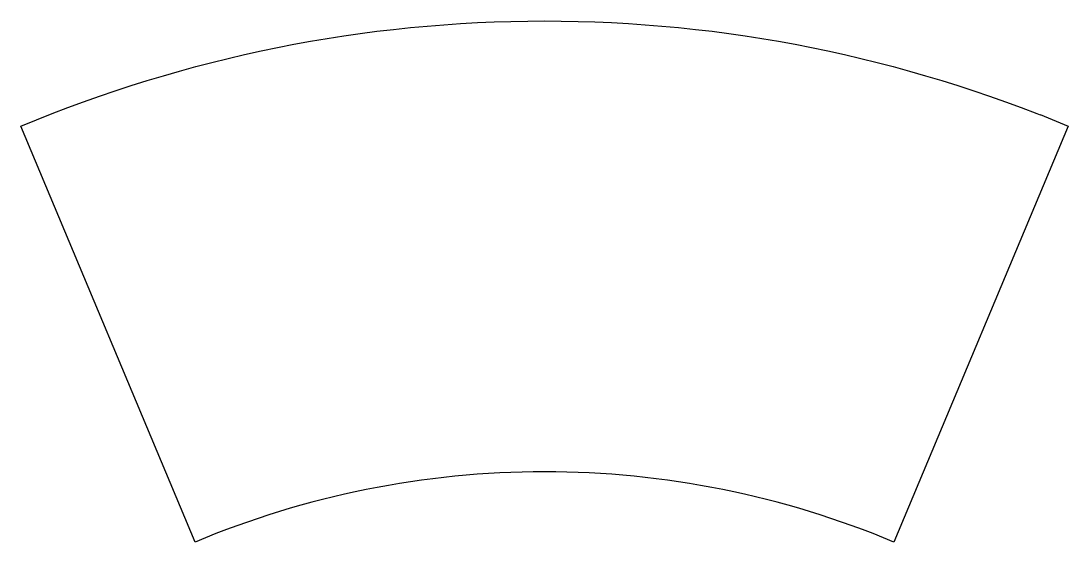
# Model space of a CAD drawing. Header units: millimetres. Extents: x 18 to 296, y 37 to 176.
import ezdxf

# ---------------------------------------------------------------- set-up
doc = ezdxf.new("R2010")
doc.units = ezdxf.units.MM
doc.layers.add('CREASE', color=5, linetype='Continuous')
doc.layers.add('CUT', color=1, linetype='Continuous')

msp = doc.modelspace()

# ---------------------------------------------------------------- linework, layer by layer
at = {"layer": 'CREASE'}
msp.add_lwpolyline([(296.48, 147.58), (250.16, 37)], dxfattribs=at)
at = {"layer": 'CUT'}
msp.add_lwpolyline([(250.16, 37), (247.41, 38.13), (244.64, 39.24), (241.85, 40.3), (239.05, 41.33), (236.24, 42.33), (233.42, 43.29), (230.59, 44.22), (227.74, 45.11), (224.89, 45.97), (222.02, 46.79), (219.14, 47.57), (216.26, 48.32), (213.36, 49.03), (210.46, 49.71), (207.55, 50.35), (204.63, 50.96), (201.7, 51.53), (198.77, 52.06), (195.83, 52.56), (192.88, 53.02), (189.93, 53.44), (186.98, 53.83), (184.02, 54.18), (181.05, 54.49), (178.08, 54.77), (175.11, 55.01), (172.14, 55.21), (169.16, 55.38), (166.18, 55.51), (163.2, 55.6), (160.22, 55.66), (157.24, 55.67), (154.26, 55.66), (151.28, 55.6), (148.3, 55.51), (145.32, 55.38), (142.34, 55.21), (139.37, 55.01), (136.4, 54.77), (133.43, 54.49), (130.46, 54.18), (127.5, 53.83), (124.54, 53.44), (121.59, 53.02), (118.65, 52.56), (115.71, 52.06), (112.77, 51.53), (109.85, 50.96), (106.93, 50.35), (104.02, 49.71), (101.11, 49.03), (98.22, 48.32), (95.33, 47.57), (92.46, 46.79), (89.59, 45.97), (86.74, 45.11), (83.89, 44.22), (81.06, 43.29), (78.23, 42.33), (75.42, 41.33), (72.63, 40.3), (69.84, 39.24), (67.07, 38.13), (64.31, 37), (18, 147.58), (22.13, 149.28), (26.28, 150.93), (30.46, 152.53), (34.65, 154.07), (38.86, 155.57), (43.09, 157.01), (47.33, 158.4), (51.59, 159.73), (55.87, 161.01), (60.17, 162.24), (64.48, 163.42), (68.8, 164.54), (73.14, 165.61), (77.49, 166.63), (81.85, 167.59), (86.23, 168.5), (90.61, 169.35), (95.01, 170.15), (99.41, 170.89), (103.83, 171.58), (108.25, 172.22), (112.68, 172.8), (117.12, 173.32), (121.56, 173.79), (126.01, 174.21), (130.46, 174.57), (134.92, 174.87), (139.38, 175.12), (143.84, 175.31), (148.31, 175.45), (152.77, 175.53), (157.24, 175.56), (161.71, 175.53), (166.17, 175.45), (170.64, 175.31), (175.1, 175.12), (179.56, 174.87), (184.02, 174.57), (188.47, 174.21), (192.92, 173.79), (197.36, 173.32), (201.8, 172.8), (206.23, 172.22), (210.65, 171.58), (215.06, 170.89), (219.47, 170.15), (223.87, 169.35), (228.25, 168.5), (232.62, 167.59), (236.99, 166.63), (241.34, 165.61), (245.68, 164.54), (250, 163.42), (254.31, 162.24), (258.6, 161.01), (262.88, 159.73), (267.15, 158.4), (271.39, 157.01), (275.62, 155.57), (279.83, 154.07), (284.02, 152.53), (288.2, 150.93), (289.06, 150.58), (289.1, 150.67), (296.48, 147.58), (250.16, 37)], close=True, dxfattribs=at)

doc.saveas('drawing.dxf')
